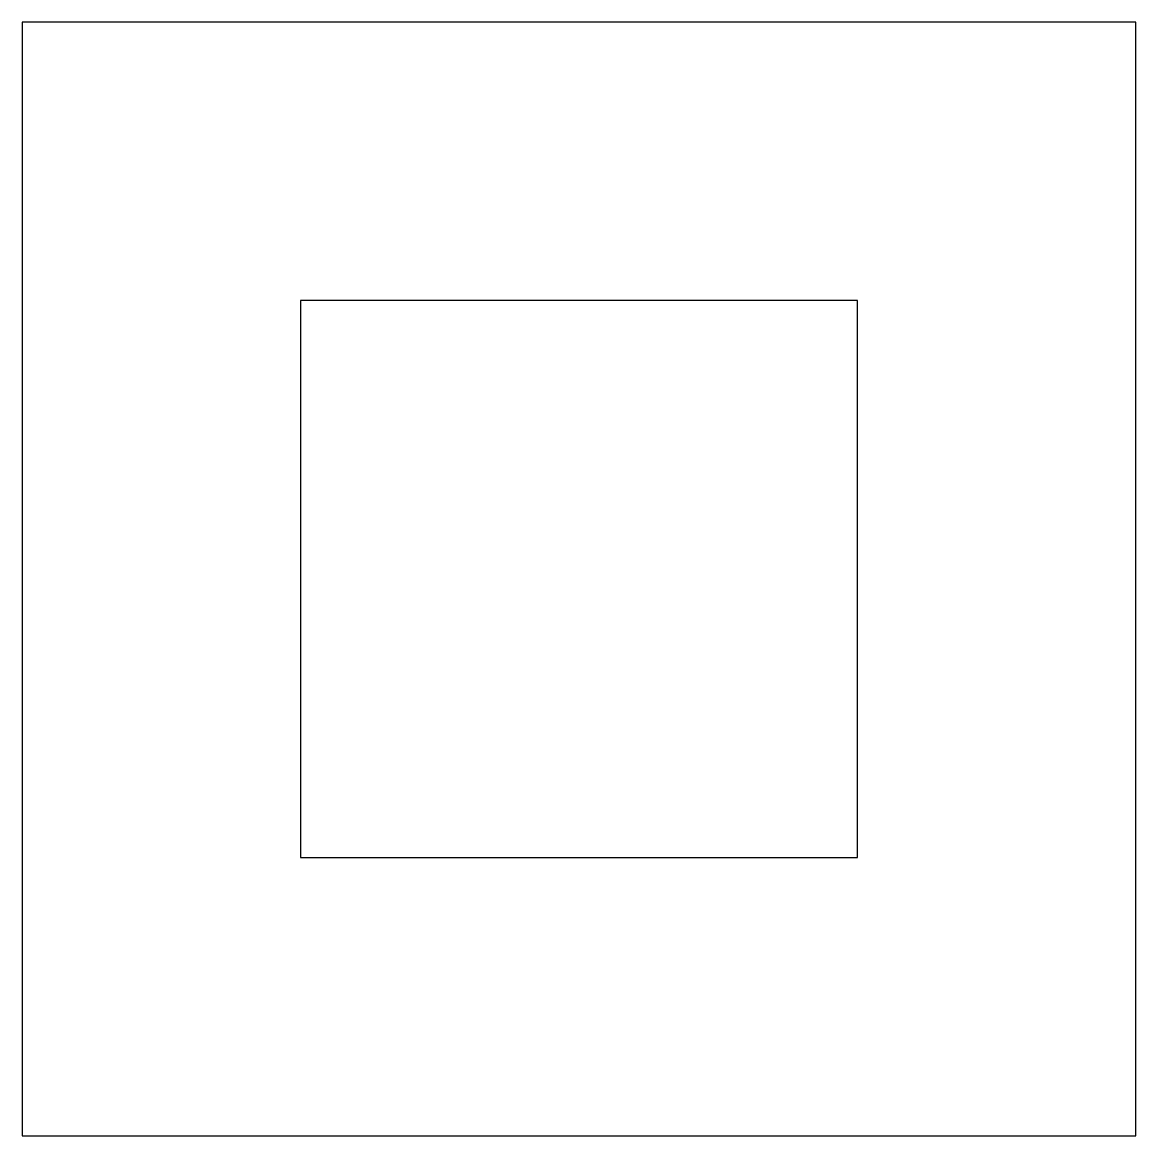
# Model space of a CAD drawing. Header units: millimetres. Extents: x 43480.493 to 43480.693, y -1727.085 to -1726.885.
import ezdxf

# ---------------------------------------------------------------- set-up
doc = ezdxf.new("R2010")
doc.units = ezdxf.units.MM
doc.layers.add('021', color=1, linetype='Continuous')

msp = doc.modelspace()

# ---------------------------------------------------------------- linework, layer by layer
at = {"layer": '021'}
for points in [[(43480.69349, -1726.88451), (43480.49349, -1726.88451), (43480.49349, -1727.08451), (43480.69349, -1727.08451)], [(43480.64349, -1726.93451), (43480.54349, -1726.93451), (43480.54349, -1727.03451), (43480.64349, -1727.03451)]]:
    msp.add_lwpolyline(points, close=True, dxfattribs=at)

doc.saveas('drawing.dxf')
